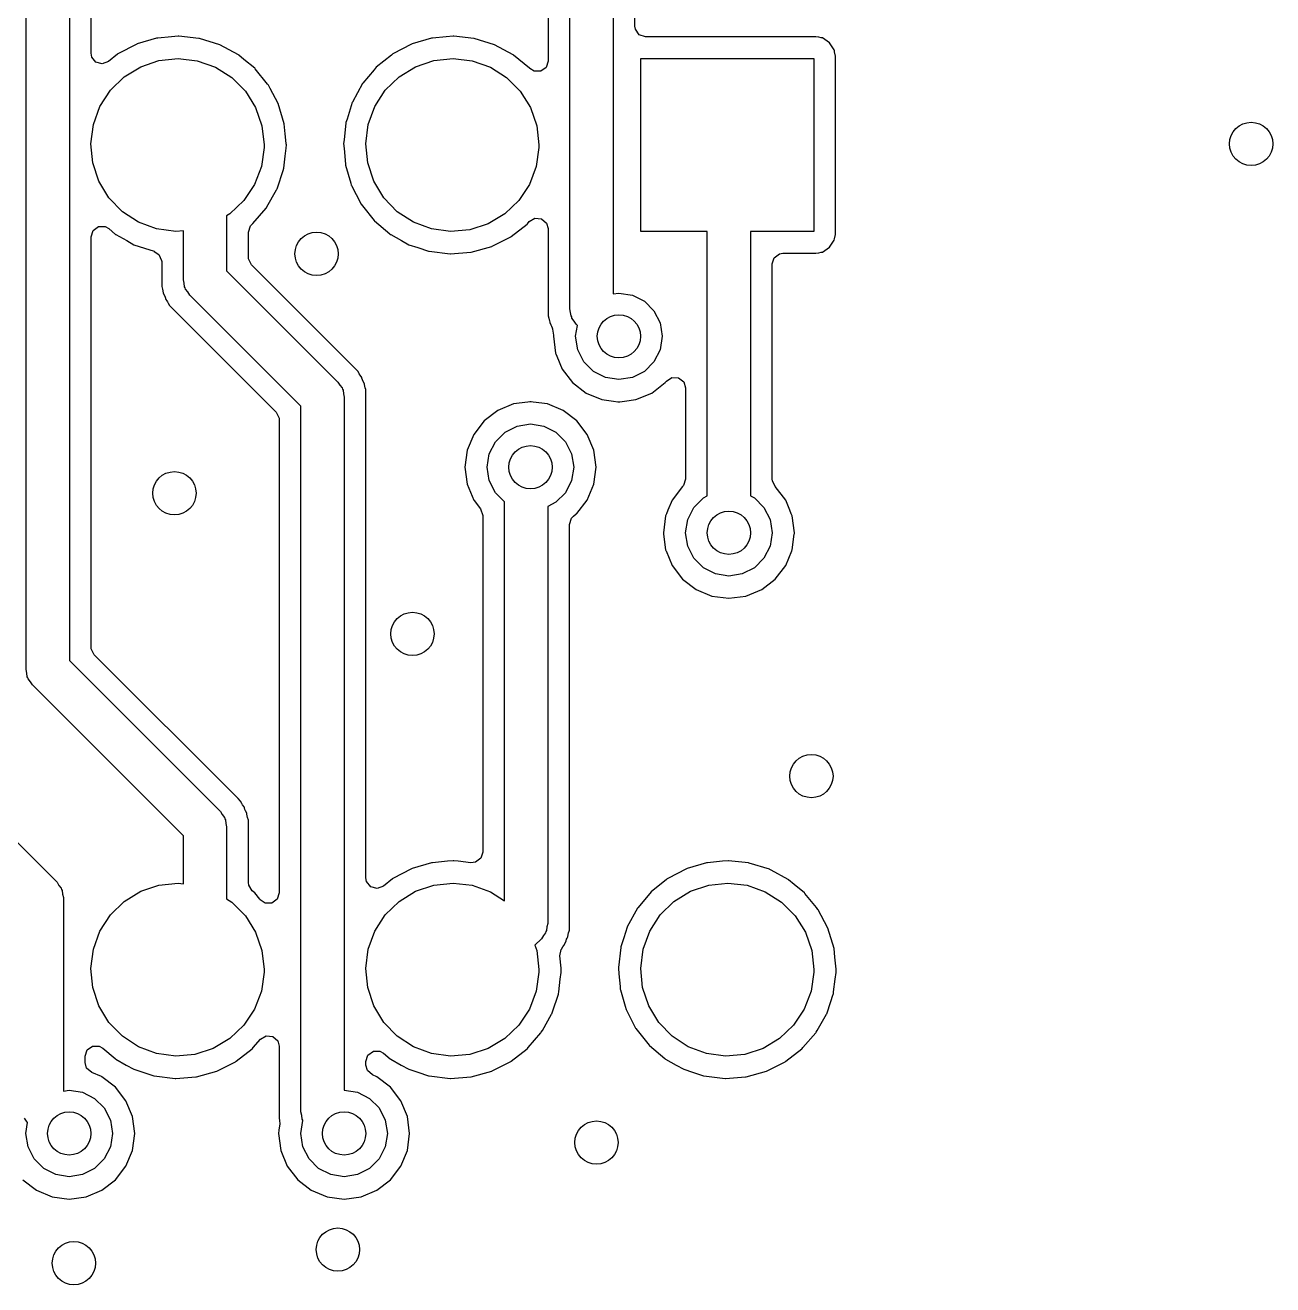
# Model space of a CAD drawing. Extents: x 0.4 to 11.3, y -7.9 to -0.4.
# Drawn here: x 5.304 to 5.7579, y -4.0951 to -3.6368 of the extents above; entities that cross this region are included whole.
import ezdxf

# ---------------------------------------------------------------- set-up
doc = ezdxf.new("R2010")
doc.units = 0
doc.header["$MEASUREMENT"] = 0
doc.layers.add('BLACK', color=7, linetype='CONTINUOUS')

msp = doc.modelspace()

# ---------------------------------------------------------------- linework, layer by layer
at = {"layer": 'BLACK', "linetype": 'CONTINUOUS'}
for p, q in [((5.30431, -3.87124), (5.30431, -3.12875)), ((5.32006, -3.13202), (5.32006, -3.86798)), ((5.32795, -3.64701), (5.32795, -3.37199)), ((5.51787, -3.38902), (5.51787, -3.73459)), ((5.52577, -3.63711), (5.52577, -3.38652)), ((5.50213, -3.74), (5.50213, -3.39228)), ((5.49423, -3.39716), (5.49423, -3.64986)), ((5.52596, -3.63831), (5.52577, -3.63711)), ((5.52737, -3.64026), (5.52596, -3.63831)), ((5.35181, -3.64157), (5.34477, -3.64364)), ((5.35199, -3.64151), (5.35181, -3.64157)), ((5.35181, -3.64157), (5.35181, -3.64157)), ((5.35218, -3.6415), (5.35199, -3.64151)), ((5.35719, -3.64104), (5.35218, -3.6415)), ((5.35218, -3.6415), (5.35218, -3.6415)), ((5.35969, -3.64081), (5.35719, -3.64104)), ((5.35988, -3.64083), (5.35969, -3.64081)), ((5.36718, -3.6416), (5.35988, -3.64083)), ((5.35988, -3.64083), (5.35988, -3.64083)), ((5.36737, -3.64162), (5.36718, -3.6416)), ((5.36718, -3.6416), (5.36718, -3.6416)), ((5.37475, -3.64391), (5.36737, -3.64162)), ((5.45181, -3.64157), (5.44477, -3.64364)), ((5.45199, -3.64151), (5.45181, -3.64157)), ((5.45181, -3.64157), (5.45181, -3.64157)), ((5.45218, -3.6415), (5.45199, -3.64151)), ((5.45719, -3.64104), (5.45218, -3.6415)), ((5.45218, -3.6415), (5.45218, -3.6415)), ((5.45969, -3.64081), (5.45719, -3.64104)), ((5.45988, -3.64083), (5.45969, -3.64081)), ((5.46718, -3.6416), (5.45988, -3.64083)), ((5.45988, -3.64083), (5.45988, -3.64083)), ((5.46737, -3.64162), (5.46718, -3.6416)), ((5.46718, -3.6416), (5.46718, -3.6416)), ((5.47475, -3.64391), (5.46737, -3.64162)), ((5.52967, -3.641), (5.52737, -3.64026)), ((5.59168, -3.641), (5.52967, -3.641)), ((5.59272, -3.64121), (5.59168, -3.641)), ((5.59361, -3.64139), (5.59272, -3.64121)), ((5.59399, -3.64146), (5.59361, -3.64139)), ((5.59361, -3.64139), (5.59361, -3.64139)), ((5.5966, -3.64321), (5.59399, -3.64146)), ((5.32821, -3.64839), (5.32795, -3.64701)), ((5.33759, -3.64739), (5.33429, -3.65004)), ((5.33774, -3.64727), (5.33759, -3.64739)), ((5.33759, -3.64739), (5.33759, -3.64739)), ((5.34458, -3.6437), (5.33774, -3.64727)), ((5.34477, -3.64364), (5.34458, -3.6437)), ((5.34477, -3.64364), (5.34477, -3.64364)), ((5.38154, -3.64758), (5.37475, -3.64391)), ((5.38169, -3.6477), (5.38154, -3.64758)), ((5.38358, -3.64927), (5.38169, -3.6477)), ((5.38169, -3.6477), (5.38169, -3.6477)), ((5.43725, -3.64766), (5.43172, -3.65211)), ((5.43759, -3.64739), (5.43725, -3.64766)), ((5.43774, -3.64727), (5.43759, -3.64739)), ((5.43759, -3.64739), (5.43759, -3.64739)), ((5.44458, -3.6437), (5.43774, -3.64727)), ((5.44477, -3.64364), (5.44458, -3.6437)), ((5.44477, -3.64364), (5.44477, -3.64364)), ((5.48154, -3.64758), (5.47475, -3.64391)), ((5.48169, -3.6477), (5.48154, -3.64758)), ((5.48358, -3.64927), (5.48169, -3.6477)), ((5.48169, -3.6477), (5.48169, -3.6477)), ((5.59834, -3.64582), (5.5966, -3.64321)), ((5.59842, -3.64619), (5.59834, -3.64582)), ((5.59847, -3.64647), (5.59842, -3.64619)), ((5.59842, -3.64619), (5.59842, -3.64619)), ((5.5988, -3.64812), (5.59847, -3.64647)), ((5.32972, -3.65027), (5.32821, -3.64839)), ((5.33204, -3.6509), (5.32972, -3.65027)), ((5.33429, -3.65004), (5.33204, -3.6509)), ((5.34002, -3.65557), (5.346, -3.6519)), ((5.346, -3.6519), (5.35265, -3.64963)), ((5.35265, -3.64963), (5.35963, -3.6489)), ((5.35963, -3.6489), (5.3666, -3.64973)), ((5.3666, -3.64973), (5.37322, -3.65209)), ((5.37322, -3.65209), (5.37915, -3.65585)), ((5.38749, -3.6525), (5.38358, -3.64927)), ((5.43172, -3.65211), (5.43095, -3.65303)), ((5.44002, -3.65557), (5.446, -3.6519)), ((5.446, -3.6519), (5.45265, -3.64963)), ((5.45265, -3.64963), (5.45963, -3.6489)), ((5.45963, -3.6489), (5.4666, -3.64973)), ((5.4666, -3.64973), (5.47322, -3.65209)), ((5.47322, -3.65209), (5.47914, -3.65585)), ((5.48749, -3.6525), (5.48358, -3.64927)), ((5.49349, -3.65215), (5.49154, -3.65357)), ((5.49423, -3.64986), (5.49349, -3.65215)), ((5.52791, -3.71189), (5.52791, -3.6489)), ((5.52791, -3.6489), (5.59091, -3.6489)), ((5.59091, -3.6489), (5.59091, -3.71189)), ((5.5988, -3.71267), (5.5988, -3.64812)), ((5.335, -3.66049), (5.34002, -3.65557)), ((5.37915, -3.65585), (5.38409, -3.66083)), ((5.38762, -3.65265), (5.38749, -3.6525)), ((5.39215, -3.65821), (5.38762, -3.65265)), ((5.38762, -3.65265), (5.38762, -3.65265)), ((5.43095, -3.65303), (5.42687, -3.65789)), ((5.435, -3.66049), (5.44002, -3.65557)), ((5.47914, -3.65585), (5.48409, -3.66083)), ((5.48759, -3.65262), (5.48749, -3.6525)), ((5.48913, -3.65357), (5.48759, -3.65262)), ((5.49154, -3.65357), (5.48913, -3.65357)), ((5.3312, -3.66639), (5.335, -3.66049)), ((5.38409, -3.66083), (5.38781, -3.66678)), ((5.39238, -3.65849), (5.39215, -3.65821)), ((5.39247, -3.65866), (5.39238, -3.65849)), ((5.39312, -3.65989), (5.39247, -3.65866)), ((5.39247, -3.65866), (5.39247, -3.65866)), ((5.396, -3.66531), (5.39312, -3.65989)), ((5.42675, -3.65803), (5.42303, -3.6648)), ((5.42687, -3.65789), (5.42675, -3.65803)), ((5.42687, -3.65789), (5.42687, -3.65789)), ((5.4312, -3.66639), (5.435, -3.66049)), ((5.48409, -3.66083), (5.48781, -3.66678)), ((5.39824, -3.67271), (5.396, -3.66531)), ((5.42297, -3.66498), (5.42108, -3.67095)), ((5.42303, -3.6648), (5.42297, -3.66498)), ((5.42297, -3.66498), (5.42297, -3.66498)), ((5.3288, -3.67299), (5.3312, -3.66639)), ((5.38781, -3.66678), (5.39012, -3.67342)), ((5.4288, -3.67299), (5.4312, -3.66639)), ((5.48781, -3.66678), (5.49012, -3.67342)), ((5.32792, -3.67995), (5.3288, -3.67299)), ((5.39012, -3.67342), (5.39091, -3.68039)), ((5.39859, -3.67633), (5.39824, -3.67271)), ((5.42067, -3.67235), (5.41998, -3.67856)), ((5.42069, -3.67216), (5.42067, -3.67235)), ((5.42067, -3.67235), (5.42067, -3.67235)), ((5.42108, -3.67095), (5.42069, -3.67216)), ((5.42792, -3.67995), (5.4288, -3.67299)), ((5.49012, -3.67342), (5.49091, -3.68039)), ((5.39894, -3.67984), (5.39859, -3.67633)), ((5.41998, -3.67856), (5.41983, -3.67984)), ((5.3286, -3.68694), (5.32792, -3.67995)), ((5.39089, -3.68127), (5.38992, -3.68823)), ((5.39091, -3.68039), (5.39089, -3.68127)), ((5.3986, -3.68442), (5.39897, -3.6815)), ((5.39895, -3.68003), (5.39894, -3.67984)), ((5.39899, -3.68039), (5.39895, -3.68003)), ((5.39897, -3.6815), (5.39899, -3.68039)), ((5.41983, -3.67984), (5.41999, -3.6817)), ((5.41999, -3.6817), (5.42046, -3.68735)), ((5.4286, -3.68694), (5.42792, -3.67995)), ((5.49089, -3.68127), (5.48992, -3.68823)), ((5.49091, -3.68039), (5.49089, -3.68127)), ((5.33082, -3.6936), (5.3286, -3.68694)), ((5.38992, -3.68823), (5.38742, -3.69479)), ((5.39801, -3.68916), (5.39804, -3.68888)), ((5.39804, -3.68888), (5.3986, -3.68442)), ((5.42046, -3.68735), (5.42048, -3.68754)), ((5.42048, -3.68754), (5.42053, -3.68772)), ((5.42053, -3.68772), (5.42053, -3.68772)), ((5.42053, -3.68772), (5.42243, -3.69433)), ((5.43082, -3.6936), (5.4286, -3.68694)), ((5.48992, -3.68823), (5.48742, -3.69479)), ((5.39563, -3.6963), (5.39795, -3.68934)), ((5.39795, -3.68934), (5.39801, -3.68916)), ((5.39795, -3.68934), (5.39795, -3.68934)), ((5.33446, -3.69961), (5.33082, -3.6936)), ((5.38742, -3.69479), (5.38354, -3.70064)), ((5.39195, -3.70286), (5.39547, -3.69666)), ((5.39547, -3.69666), (5.39557, -3.69649)), ((5.39547, -3.69666), (5.39547, -3.69666)), ((5.39557, -3.69649), (5.39563, -3.6963)), ((5.42243, -3.69433), (5.42261, -3.69496)), ((5.42261, -3.69496), (5.4227, -3.69513)), ((5.4227, -3.69513), (5.42605, -3.70167)), ((5.43446, -3.69961), (5.43082, -3.6936)), ((5.48742, -3.69479), (5.48354, -3.70064)), ((5.33933, -3.70466), (5.33446, -3.69961)), ((5.38354, -3.70064), (5.37845, -3.70548)), ((5.42605, -3.70167), (5.42605, -3.70167)), ((5.42605, -3.70167), (5.42614, -3.70183)), ((5.42614, -3.70183), (5.42626, -3.70198)), ((5.42626, -3.70198), (5.42669, -3.70253)), ((5.42669, -3.70253), (5.43094, -3.70789)), ((5.43933, -3.70466), (5.43446, -3.69961)), ((5.48354, -3.70064), (5.47845, -3.70548)), ((5.34521, -3.70851), (5.33933, -3.70466)), ((5.37845, -3.70548), (5.37728, -3.70618)), ((5.37728, -3.70618), (5.37728, -3.72615)), ((5.38684, -3.7089), (5.39163, -3.70335)), ((5.39163, -3.70335), (5.39175, -3.70321)), ((5.39163, -3.70335), (5.39163, -3.70335)), ((5.39175, -3.70321), (5.39195, -3.70286)), ((5.44521, -3.70851), (5.43933, -3.70466)), ((5.47845, -3.70548), (5.47242, -3.70908)), ((5.48738, -3.70827), (5.48944, -3.70702)), ((5.48944, -3.70702), (5.49185, -3.70722)), ((5.49185, -3.70722), (5.49367, -3.7088)), ((5.32795, -3.71378), (5.3287, -3.71149)), ((5.3287, -3.71149), (5.33065, -3.71008)), ((5.33065, -3.71008), (5.33305, -3.71008)), ((5.33305, -3.71008), (5.33438, -3.71081)), ((5.33438, -3.71081), (5.33682, -3.7129)), ((5.35179, -3.71095), (5.34521, -3.70851)), ((5.35875, -3.71188), (5.35179, -3.71095)), ((5.36154, -3.71163), (5.35875, -3.71188)), ((5.36154, -3.72941), (5.36154, -3.71163)), ((5.38518, -3.71215), (5.38592, -3.70986)), ((5.38592, -3.70986), (5.38644, -3.70933)), ((5.38642, -3.70931), (5.38655, -3.70917)), ((5.38644, -3.70933), (5.38642, -3.70931)), ((5.38655, -3.70917), (5.3867, -3.70906)), ((5.3867, -3.70906), (5.38684, -3.7089)), ((5.43094, -3.70789), (5.43108, -3.70801)), ((5.43108, -3.70801), (5.43108, -3.70801)), ((5.43108, -3.70801), (5.43668, -3.71277)), ((5.45179, -3.71095), (5.44521, -3.70851)), ((5.45875, -3.71188), (5.45179, -3.71095)), ((5.46574, -3.71125), (5.45875, -3.71188)), ((5.47242, -3.70908), (5.46574, -3.71125)), ((5.48077, -3.7137), (5.48655, -3.70917)), ((5.48655, -3.70917), (5.4867, -3.70906)), ((5.48655, -3.70917), (5.48655, -3.70917)), ((5.4867, -3.70906), (5.48738, -3.70827)), ((5.49367, -3.7088), (5.49423, -3.71082)), ((5.49423, -3.71082), (5.49423, -3.7425)), ((5.32795, -3.86309), (5.32795, -3.71378)), ((5.33682, -3.7129), (5.33699, -3.71299)), ((5.33699, -3.71299), (5.33699, -3.71299)), ((5.33699, -3.71299), (5.34094, -3.7152)), ((5.34094, -3.7152), (5.34356, -3.71666)), ((5.38518, -3.72126), (5.38518, -3.71215)), ((5.43668, -3.71277), (5.43668, -3.71277)), ((5.43668, -3.71277), (5.43682, -3.7129)), ((5.43682, -3.7129), (5.43699, -3.71299)), ((5.43699, -3.71299), (5.43699, -3.71299)), ((5.43699, -3.71299), (5.44094, -3.7152)), ((5.44094, -3.7152), (5.44356, -3.71666)), ((5.47389, -3.71721), (5.48045, -3.7139)), ((5.48045, -3.7139), (5.48062, -3.71381)), ((5.48045, -3.7139), (5.48045, -3.7139)), ((5.48062, -3.71381), (5.48077, -3.7137)), ((5.55213, -3.71189), (5.52791, -3.71189)), ((5.55213, -3.80803), (5.55213, -3.71189)), ((5.59091, -3.71189), (5.56787, -3.71189)), ((5.56787, -3.71189), (5.56787, -3.80803)), ((5.5966, -3.71758), (5.59834, -3.71497)), ((5.59834, -3.71497), (5.59843, -3.71451)), ((5.59843, -3.71451), (5.59874, -3.71299)), ((5.59874, -3.71299), (5.5988, -3.71267)), ((5.34356, -3.71666), (5.34741, -3.71791)), ((5.34741, -3.71791), (5.35091, -3.71905)), ((5.35091, -3.71905), (5.35088, -3.71914)), ((5.35088, -3.71914), (5.35266, -3.72018)), ((5.35266, -3.72018), (5.35362, -3.72238)), ((5.44356, -3.71666), (5.44683, -3.71773)), ((5.44683, -3.71773), (5.45073, -3.71899)), ((5.45073, -3.71899), (5.45073, -3.71899)), ((5.45073, -3.71899), (5.45091, -3.71905)), ((5.45091, -3.71905), (5.45858, -3.71997)), ((5.45858, -3.71997), (5.45877, -3.71995)), ((5.45877, -3.71995), (5.46609, -3.71939)), ((5.45877, -3.71995), (5.45877, -3.71995)), ((5.46609, -3.71939), (5.46628, -3.71937)), ((5.46609, -3.71939), (5.46609, -3.71939)), ((5.46628, -3.71937), (5.47372, -3.7173)), ((5.47372, -3.7173), (5.47389, -3.71721)), ((5.47389, -3.71721), (5.47389, -3.71721)), ((5.57651, -3.72139), (5.57846, -3.71997)), ((5.57846, -3.71997), (5.57967, -3.71978)), ((5.57967, -3.71978), (5.59168, -3.71978)), ((5.59168, -3.71978), (5.59272, -3.71958)), ((5.59272, -3.71958), (5.59361, -3.7194)), ((5.59361, -3.7194), (5.59399, -3.71933)), ((5.59361, -3.7194), (5.59361, -3.7194)), ((5.59399, -3.71933), (5.5966, -3.71758)), ((5.35362, -3.72238), (5.35364, -3.72277)), ((5.35364, -3.72277), (5.35364, -3.73191)), ((5.38523, -3.72187), (5.38518, -3.72126)), ((5.38632, -3.72402), (5.38523, -3.72187)), ((5.40427, -3.74197), (5.38632, -3.72402)), ((5.57577, -3.72368), (5.57651, -3.72139)), ((5.57577, -3.80195), (5.57577, -3.72368)), ((5.36183, -3.73069), (5.36154, -3.72941)), ((5.37728, -3.72615), (5.41776, -3.76663)), ((5.35364, -3.73191), (5.35394, -3.73281)), ((5.35394, -3.73281), (5.35408, -3.7334)), ((5.35408, -3.7334), (5.35423, -3.73434)), ((5.35423, -3.73434), (5.35466, -3.73519)), ((5.36197, -3.732), (5.36183, -3.73069)), ((5.36221, -3.73238), (5.36197, -3.732)), ((5.36231, -3.73282), (5.36221, -3.73238)), ((5.36313, -3.73385), (5.36231, -3.73282)), ((5.36383, -3.73497), (5.36313, -3.73385)), ((5.51787, -3.73459), (5.52, -3.73425)), ((5.52, -3.73425), (5.52487, -3.73502)), ((5.35466, -3.73519), (5.35489, -3.73575)), ((5.35489, -3.73575), (5.35519, -3.73666)), ((5.35519, -3.73666), (5.35552, -3.73712)), ((5.35552, -3.73712), (5.35574, -3.73743)), ((5.35574, -3.73743), (5.35606, -3.73795)), ((5.35606, -3.73795), (5.35649, -3.73879)), ((5.35649, -3.73879), (5.35738, -3.73968)), ((5.40431, -3.77545), (5.36383, -3.73497)), ((5.52487, -3.73502), (5.52926, -3.73726)), ((5.52926, -3.73726), (5.53274, -3.74074)), ((5.35738, -3.73968), (5.35738, -3.73968)), ((5.35738, -3.73968), (5.37676, -3.75906)), ((5.4251, -3.7628), (5.40427, -3.74197)), ((5.49423, -3.7425), (5.49453, -3.7434)), ((5.49453, -3.7434), (5.49467, -3.744)), ((5.50242, -3.74128), (5.50213, -3.74)), ((5.50256, -3.74259), (5.50242, -3.74128)), ((5.5028, -3.74297), (5.50256, -3.74259)), ((5.5029, -3.74341), (5.5028, -3.74297)), ((5.50372, -3.74444), (5.5029, -3.74341)), ((5.53274, -3.74074), (5.53498, -3.74513)), ((5.49467, -3.744), (5.49471, -3.74428)), ((5.49471, -3.74428), (5.49482, -3.74493)), ((5.49482, -3.74493), (5.49525, -3.74578)), ((5.49525, -3.74578), (5.49548, -3.74634)), ((5.49548, -3.74634), (5.49565, -3.74687)), ((5.49565, -3.74687), (5.49578, -3.74725)), ((5.49578, -3.74725), (5.49584, -3.74734)), ((5.49584, -3.74734), (5.49622, -3.74952)), ((5.50442, -3.74556), (5.50372, -3.74444)), ((5.50425, -3.75), (5.50488, -3.74602)), ((5.50488, -3.74602), (5.50442, -3.74556)), ((5.53498, -3.74513), (5.53575, -3.75)), ((5.49619, -3.74975), (5.49615, -3.75)), ((5.49615, -3.75), (5.49697, -3.75617)), ((5.49622, -3.74952), (5.49619, -3.74975)), ((5.49619, -3.74975), (5.49619, -3.74975)), ((5.50502, -3.75487), (5.50425, -3.75)), ((5.53575, -3.75), (5.53498, -3.75487)), ((5.49697, -3.75617), (5.49706, -3.75641)), ((5.49706, -3.75641), (5.49741, -3.75724)), ((5.49741, -3.75724), (5.49935, -3.76192)), ((5.50726, -3.75926), (5.50502, -3.75487)), ((5.53498, -3.75487), (5.53274, -3.75926)), ((5.37676, -3.75906), (5.39528, -3.77757)), ((5.49935, -3.76192), (5.50314, -3.76686)), ((5.51074, -3.76274), (5.50726, -3.75926)), ((5.53274, -3.75926), (5.52926, -3.76274)), ((5.41776, -3.76663), (5.41846, -3.76774)), ((5.42553, -3.76365), (5.4251, -3.7628)), ((5.42585, -3.76417), (5.42553, -3.76365)), ((5.42641, -3.76494), (5.42585, -3.76417)), ((5.4265, -3.76523), (5.42641, -3.76494)), ((5.4267, -3.76584), (5.4265, -3.76523)), ((5.4265, -3.76523), (5.4265, -3.76523)), ((5.42694, -3.76641), (5.4267, -3.76584)), ((5.42737, -3.76725), (5.42694, -3.76641)), ((5.51513, -3.76498), (5.51074, -3.76274)), ((5.52, -3.76575), (5.51513, -3.76498)), ((5.52487, -3.76498), (5.52, -3.76575)), ((5.52926, -3.76274), (5.52487, -3.76498)), ((5.53686, -3.76686), (5.53724, -3.76637)), ((5.53724, -3.76637), (5.53923, -3.765)), ((5.53923, -3.765), (5.54164, -3.76506)), ((5.54164, -3.76506), (5.54355, -3.76653)), ((5.54355, -3.76653), (5.54423, -3.76874)), ((5.41846, -3.76774), (5.41928, -3.76877)), ((5.41928, -3.76877), (5.41938, -3.76921)), ((5.41938, -3.76921), (5.41962, -3.7696)), ((5.41962, -3.7696), (5.41977, -3.7709)), ((5.41977, -3.7709), (5.42006, -3.77218)), ((5.42742, -3.76755), (5.42737, -3.76725)), ((5.42752, -3.76819), (5.42742, -3.76755)), ((5.42766, -3.76878), (5.42752, -3.76819)), ((5.42786, -3.7694), (5.42766, -3.76878)), ((5.42795, -3.76969), (5.42786, -3.7694)), ((5.42786, -3.7694), (5.42786, -3.7694)), ((5.42795, -3.77094), (5.42795, -3.76969)), ((5.42795, -3.94701), (5.42795, -3.77094)), ((5.42795, -3.77094), (5.42795, -3.77094)), ((5.50314, -3.76686), (5.50808, -3.77065)), ((5.50808, -3.77065), (5.51383, -3.77303)), ((5.52617, -3.77303), (5.53192, -3.77065)), ((5.53192, -3.77065), (5.53686, -3.76686)), ((5.54423, -3.76874), (5.54423, -3.80195)), ((5.40431, -4.03218), (5.40431, -3.77545)), ((5.42006, -3.77218), (5.42006, -4.02426)), ((5.48164, -3.77459), (5.47589, -3.77697)), ((5.4868, -3.77391), (5.48164, -3.77459)), ((5.48756, -3.77381), (5.4868, -3.77391)), ((5.48781, -3.77378), (5.48756, -3.77381)), ((5.48806, -3.77381), (5.48781, -3.77378)), ((5.48881, -3.77391), (5.48806, -3.77381)), ((5.49398, -3.77459), (5.48881, -3.77391)), ((5.49973, -3.77697), (5.49398, -3.77459)), ((5.51383, -3.77303), (5.51799, -3.77358)), ((5.51799, -3.77358), (5.51965, -3.7738)), ((5.51965, -3.7738), (5.52, -3.77385)), ((5.52, -3.77385), (5.52035, -3.7738)), ((5.52035, -3.7738), (5.52201, -3.77358)), ((5.52201, -3.77358), (5.52617, -3.77303)), ((5.39528, -3.77757), (5.39637, -3.77972)), ((5.39637, -3.77972), (5.39642, -3.78033)), ((5.39642, -3.78033), (5.39642, -3.9525)), ((5.47589, -3.77697), (5.47095, -3.78076)), ((5.50467, -3.78076), (5.49973, -3.77697)), ((5.47095, -3.78076), (5.46716, -3.7857)), ((5.47507, -3.78837), (5.47855, -3.78488)), ((5.47855, -3.78488), (5.48294, -3.78265)), ((5.48294, -3.78265), (5.48781, -3.78188)), ((5.48781, -3.78188), (5.49267, -3.78265)), ((5.49267, -3.78265), (5.49706, -3.78488)), ((5.49706, -3.78488), (5.50055, -3.78837)), ((5.50846, -3.7857), (5.50467, -3.78076)), ((5.46716, -3.7857), (5.46478, -3.79145)), ((5.47283, -3.79276), (5.47507, -3.78837)), ((5.50055, -3.78837), (5.50279, -3.79276)), ((5.51084, -3.79145), (5.50846, -3.7857)), ((5.46478, -3.79145), (5.46396, -3.79762)), ((5.47206, -3.79762), (5.47283, -3.79276)), ((5.50279, -3.79276), (5.50356, -3.79762)), ((5.51165, -3.79762), (5.51084, -3.79145)), ((5.46396, -3.79762), (5.46478, -3.8038)), ((5.47283, -3.80249), (5.47206, -3.79762)), ((5.50356, -3.79762), (5.50279, -3.80249)), ((5.51084, -3.8038), (5.51165, -3.79762)), ((5.47507, -3.80688), (5.47283, -3.80249)), ((5.50279, -3.80249), (5.50055, -3.80688)), ((5.54423, -3.80195), (5.54349, -3.80424)), ((5.57582, -3.80256), (5.57577, -3.80195)), ((5.57686, -3.80461), (5.57582, -3.80256)), ((5.46478, -3.8038), (5.46716, -3.80955)), ((5.47835, -3.81016), (5.47507, -3.80688)), ((5.50055, -3.80688), (5.49706, -3.81037)), ((5.50846, -3.80955), (5.51084, -3.8038)), ((5.54314, -3.80461), (5.53935, -3.80955)), ((5.54324, -3.80454), (5.54314, -3.80461)), ((5.54349, -3.80424), (5.54324, -3.80454)), ((5.55074, -3.80874), (5.55213, -3.80803)), ((5.56787, -3.80803), (5.56926, -3.80874)), ((5.58065, -3.80955), (5.57686, -3.80461)), ((5.57686, -3.80461), (5.57686, -3.80461)), ((5.46716, -3.80955), (5.46731, -3.80975)), ((5.46731, -3.80975), (5.46965, -3.81279)), ((5.47835, -3.95534), (5.47835, -3.81016)), ((5.49706, -3.81037), (5.49409, -3.81188)), ((5.49409, -3.81188), (5.49409, -3.9636)), ((5.50467, -3.81449), (5.50846, -3.80955)), ((5.53935, -3.80955), (5.53782, -3.81325)), ((5.54502, -3.81661), (5.54726, -3.81222)), ((5.54726, -3.81222), (5.55074, -3.80874)), ((5.56926, -3.80874), (5.57274, -3.81222)), ((5.57274, -3.81222), (5.57498, -3.81661)), ((5.58218, -3.81325), (5.58065, -3.80955)), ((5.46965, -3.81279), (5.47045, -3.81517)), ((5.47045, -3.81517), (5.47045, -3.93762)), ((5.50199, -3.81847), (5.50273, -3.81618)), ((5.50273, -3.81618), (5.50351, -3.81537)), ((5.50351, -3.81537), (5.50447, -3.81464)), ((5.50447, -3.81464), (5.50467, -3.81449)), ((5.50447, -3.81464), (5.50447, -3.81464)), ((5.53697, -3.8153), (5.53615, -3.82148)), ((5.53729, -3.81452), (5.53697, -3.8153)), ((5.53782, -3.81325), (5.53729, -3.81452)), ((5.54425, -3.82148), (5.54502, -3.81661)), ((5.57498, -3.81661), (5.57575, -3.82148)), ((5.58271, -3.81452), (5.58218, -3.81325)), ((5.58303, -3.8153), (5.58271, -3.81452)), ((5.58385, -3.82148), (5.58303, -3.8153)), ((5.50199, -3.96482), (5.50199, -3.81847)), ((5.53615, -3.82148), (5.53619, -3.82173)), ((5.53619, -3.82173), (5.53622, -3.82195)), ((5.54502, -3.82634), (5.54425, -3.82148)), ((5.57575, -3.82148), (5.57498, -3.82634)), ((5.58378, -3.82195), (5.58381, -3.82173)), ((5.58381, -3.82173), (5.58385, -3.82148)), ((5.53622, -3.82195), (5.53697, -3.82765)), ((5.54726, -3.83073), (5.54502, -3.82634)), ((5.57498, -3.82634), (5.57274, -3.83073)), ((5.58303, -3.82765), (5.58378, -3.82195)), ((5.53697, -3.82765), (5.53706, -3.82788)), ((5.53706, -3.82788), (5.53712, -3.82801)), ((5.53712, -3.82801), (5.53935, -3.8334)), ((5.55074, -3.83422), (5.54726, -3.83073)), ((5.57274, -3.83073), (5.56926, -3.83422)), ((5.58065, -3.8334), (5.58288, -3.82801)), ((5.58288, -3.82801), (5.58294, -3.82788)), ((5.58294, -3.82788), (5.58303, -3.82765)), ((5.53935, -3.8334), (5.54314, -3.83834)), ((5.55513, -3.83645), (5.55074, -3.83422)), ((5.56926, -3.83422), (5.56487, -3.83645)), ((5.57686, -3.83834), (5.58065, -3.8334)), ((5.54314, -3.83834), (5.54808, -3.84213)), ((5.56, -3.83722), (5.55513, -3.83645)), ((5.56487, -3.83645), (5.56, -3.83722)), ((5.57192, -3.84213), (5.57686, -3.83834)), ((5.54808, -3.84213), (5.55383, -3.84451)), ((5.55383, -3.84451), (5.56, -3.84532)), ((5.56, -3.84532), (5.56617, -3.84451)), ((5.56617, -3.84451), (5.57192, -3.84213)), ((5.328, -3.8637), (5.32795, -3.86309)), ((5.32909, -3.86585), (5.328, -3.8637)), ((5.38144, -3.91819), (5.32909, -3.86585)), ((5.3046, -3.87252), (5.30431, -3.87124)), ((5.32006, -3.86798), (5.37499, -3.92291)), ((5.30475, -3.87383), (5.3046, -3.87252)), ((5.30499, -3.87421), (5.30475, -3.87383)), ((5.30509, -3.87465), (5.30499, -3.87421)), ((5.30591, -3.87568), (5.30509, -3.87465)), ((5.30661, -3.8768), (5.30591, -3.87568)), ((5.36154, -3.93173), (5.30661, -3.8768)), ((5.27746, -3.91052), (5.31558, -3.94864)), ((5.38232, -3.91908), (5.38144, -3.91819)), ((5.38144, -3.91819), (5.38144, -3.91819)), ((5.38276, -3.91993), (5.38232, -3.91908)), ((5.38308, -3.92045), (5.38276, -3.91993)), ((5.38363, -3.92122), (5.38308, -3.92045)), ((5.38373, -3.92151), (5.38363, -3.92122)), ((5.38393, -3.92212), (5.38373, -3.92151)), ((5.38416, -3.92269), (5.38393, -3.92212)), ((5.37499, -3.92291), (5.37568, -3.92402)), ((5.37568, -3.92402), (5.3765, -3.92505)), ((5.3765, -3.92505), (5.37661, -3.92549)), ((5.37661, -3.92549), (5.37685, -3.92588)), ((5.37685, -3.92588), (5.37699, -3.92718)), ((5.37699, -3.92718), (5.37728, -3.92846)), ((5.38459, -3.92353), (5.38416, -3.92269)), ((5.38464, -3.92383), (5.38459, -3.92353)), ((5.38474, -3.92447), (5.38464, -3.92383)), ((5.38464, -3.92383), (5.38464, -3.92383)), ((5.38488, -3.92506), (5.38474, -3.92447)), ((5.38518, -3.92597), (5.38488, -3.92506)), ((5.38518, -3.94875), (5.38518, -3.92597)), ((5.36154, -3.94913), (5.36154, -3.93173)), ((5.37728, -3.92846), (5.37728, -3.95467)), ((5.45969, -3.94081), (5.45764, -3.941)), ((5.45988, -3.94083), (5.45969, -3.94081)), ((5.46146, -3.941), (5.45988, -3.94083)), ((5.45988, -3.94083), (5.45988, -3.94083)), ((5.46971, -3.93991), (5.46776, -3.94132)), ((5.47045, -3.93762), (5.46971, -3.93991)), ((5.55969, -3.94081), (5.55764, -3.941)), ((5.55988, -3.94083), (5.55969, -3.94081)), ((5.56718, -3.9416), (5.55988, -3.94083)), ((5.55988, -3.94083), (5.55988, -3.94083)), ((5.44458, -3.9437), (5.43774, -3.94727)), ((5.44477, -3.94364), (5.44458, -3.9437)), ((5.45181, -3.94157), (5.44477, -3.94364)), ((5.44477, -3.94364), (5.44477, -3.94364)), ((5.45199, -3.94151), (5.45181, -3.94157)), ((5.45181, -3.94157), (5.45181, -3.94157)), ((5.45218, -3.9415), (5.45199, -3.94151)), ((5.45764, -3.941), (5.45218, -3.9415)), ((5.45218, -3.9415), (5.45218, -3.9415)), ((5.46615, -3.94149), (5.46146, -3.941)), ((5.46776, -3.94132), (5.46615, -3.94149)), ((5.54458, -3.9437), (5.53774, -3.94727)), ((5.54477, -3.94364), (5.54458, -3.9437)), ((5.55181, -3.94157), (5.54477, -3.94364)), ((5.54477, -3.94364), (5.54477, -3.94364)), ((5.55199, -3.94151), (5.55181, -3.94157)), ((5.55181, -3.94157), (5.55181, -3.94157)), ((5.55218, -3.9415), (5.55199, -3.94151)), ((5.55764, -3.941), (5.55218, -3.9415)), ((5.55218, -3.9415), (5.55218, -3.9415)), ((5.56737, -3.94162), (5.56718, -3.9416)), ((5.56718, -3.9416), (5.56718, -3.9416)), ((5.57475, -3.94391), (5.56737, -3.94162)), ((5.57491, -3.944), (5.57475, -3.94391)), ((5.57535, -3.94423), (5.57491, -3.944)), ((5.57491, -3.944), (5.57491, -3.944)), ((5.58154, -3.94758), (5.57535, -3.94423)), ((5.31558, -3.94864), (5.31628, -3.94976)), ((5.31628, -3.94976), (5.3171, -3.95078)), ((5.346, -3.9519), (5.35265, -3.94963)), ((5.35265, -3.94963), (5.35963, -3.9489)), ((5.35963, -3.9489), (5.36154, -3.94913)), ((5.3853, -3.94972), (5.38518, -3.94875)), ((5.38659, -3.95176), (5.3853, -3.94972)), ((5.42821, -3.94839), (5.42795, -3.94701)), ((5.42972, -3.95027), (5.42821, -3.94839)), ((5.43429, -3.95004), (5.43204, -3.9509)), ((5.43759, -3.94739), (5.43429, -3.95004)), ((5.43774, -3.94727), (5.43759, -3.94739)), ((5.43759, -3.94739), (5.43759, -3.94739)), ((5.446, -3.9519), (5.45265, -3.94963)), ((5.45265, -3.94963), (5.45963, -3.9489)), ((5.45963, -3.9489), (5.4666, -3.94973)), ((5.4666, -3.94973), (5.47322, -3.95209)), ((5.53735, -3.94758), (5.53172, -3.95211)), ((5.53759, -3.94739), (5.53735, -3.94758)), ((5.53774, -3.94727), (5.53759, -3.94739)), ((5.53759, -3.94739), (5.53759, -3.94739)), ((5.546, -3.9519), (5.55265, -3.94963)), ((5.55265, -3.94963), (5.55963, -3.9489)), ((5.55963, -3.9489), (5.5666, -3.94973)), ((5.5666, -3.94973), (5.57322, -3.95209)), ((5.58169, -3.9477), (5.58154, -3.94758)), ((5.58377, -3.94942), (5.58169, -3.9477)), ((5.58169, -3.9477), (5.58169, -3.9477)), ((5.58749, -3.9525), (5.58377, -3.94942)), ((5.3171, -3.95078), (5.3172, -3.95122)), ((5.3172, -3.95122), (5.31744, -3.95161)), ((5.31744, -3.95161), (5.31758, -3.95292)), ((5.31758, -3.95292), (5.31787, -3.9542)), ((5.31787, -3.9542), (5.31787, -4.02459)), ((5.34002, -3.95557), (5.346, -3.9519)), ((5.37728, -3.95467), (5.37915, -3.95585)), ((5.38749, -3.9525), (5.38659, -3.95176)), ((5.38931, -3.95473), (5.38749, -3.9525)), ((5.3895, -3.95496), (5.38931, -3.95473)), ((5.39642, -3.9525), (5.39567, -3.95479)), ((5.43204, -3.9509), (5.42972, -3.95027)), ((5.44002, -3.95557), (5.446, -3.9519)), ((5.47322, -3.95209), (5.47835, -3.95534)), ((5.53126, -3.95266), (5.52687, -3.95789)), ((5.53172, -3.95211), (5.53126, -3.95266)), ((5.54002, -3.95557), (5.546, -3.9519)), ((5.57322, -3.95209), (5.57914, -3.95585)), ((5.58761, -3.95265), (5.58749, -3.9525)), ((5.58762, -3.95265), (5.58761, -3.95265)), ((5.59181, -3.95779), (5.58762, -3.95265)), ((5.335, -3.96049), (5.34002, -3.95557)), ((5.37915, -3.95585), (5.38409, -3.96083)), ((5.39131, -3.9562), (5.3895, -3.95496)), ((5.39372, -3.9562), (5.39131, -3.9562)), ((5.39567, -3.95479), (5.39372, -3.9562)), ((5.435, -3.96049), (5.44002, -3.95557)), ((5.52675, -3.95803), (5.52303, -3.9648)), ((5.52687, -3.95789), (5.52675, -3.95803)), ((5.52687, -3.95789), (5.52687, -3.95789)), ((5.535, -3.96049), (5.54002, -3.95557)), ((5.57914, -3.95585), (5.58409, -3.96083)), ((5.59238, -3.95849), (5.59181, -3.95779)), ((5.59247, -3.95866), (5.59238, -3.95849)), ((5.59357, -3.96073), (5.59247, -3.95866)), ((5.59247, -3.95866), (5.59247, -3.95866)), ((5.3312, -3.96639), (5.335, -3.96049)), ((5.38409, -3.96083), (5.38781, -3.96678)), ((5.4312, -3.96639), (5.435, -3.96049)), ((5.49409, -3.9636), (5.4938, -3.96488)), ((5.5312, -3.96639), (5.535, -3.96049)), ((5.58409, -3.96083), (5.58781, -3.96678)), ((5.596, -3.96531), (5.59357, -3.96073)), ((5.3288, -3.97299), (5.3312, -3.96639)), ((5.38781, -3.96678), (5.39012, -3.97342)), ((5.4288, -3.97299), (5.4312, -3.96639)), ((5.49249, -3.96804), (5.49179, -3.96915)), ((5.49331, -3.96701), (5.49249, -3.96804)), ((5.49341, -3.96657), (5.49331, -3.96701)), ((5.49365, -3.96619), (5.49341, -3.96657)), ((5.4938, -3.96488), (5.49365, -3.96619)), ((5.5014, -3.96852), (5.50155, -3.96758)), ((5.50155, -3.96758), (5.50169, -3.96698)), ((5.50169, -3.96698), (5.50189, -3.96637)), ((5.50189, -3.96637), (5.50199, -3.96608)), ((5.50189, -3.96637), (5.50189, -3.96637)), ((5.50199, -3.96608), (5.50199, -3.96482)), ((5.50199, -3.96482), (5.50199, -3.96482)), ((5.52297, -3.96498), (5.52176, -3.96879)), ((5.52303, -3.9648), (5.52297, -3.96498)), ((5.52297, -3.96498), (5.52297, -3.96498)), ((5.5288, -3.97299), (5.5312, -3.96639)), ((5.58781, -3.96678), (5.59012, -3.97342)), ((5.59824, -3.97271), (5.596, -3.96531)), ((5.32792, -3.97995), (5.3288, -3.97299)), ((5.42792, -3.97995), (5.4288, -3.97299)), ((5.49179, -3.96915), (5.48945, -3.97149)), ((5.48945, -3.97149), (5.49012, -3.97342)), ((5.49902, -3.97308), (5.49914, -3.97297)), ((5.49914, -3.97297), (5.49957, -3.97212)), ((5.49957, -3.97212), (5.49989, -3.9716)), ((5.49989, -3.9716), (5.50044, -3.97083)), ((5.50044, -3.97083), (5.50074, -3.96993)), ((5.50074, -3.96993), (5.50097, -3.96936)), ((5.50097, -3.96936), (5.50117, -3.96898)), ((5.50117, -3.96898), (5.5014, -3.96852)), ((5.52067, -3.97235), (5.51986, -3.97958)), ((5.52069, -3.97216), (5.52067, -3.97235)), ((5.52067, -3.97235), (5.52067, -3.97235)), ((5.52176, -3.96879), (5.52069, -3.97216)), ((5.52792, -3.97995), (5.5288, -3.97299)), ((5.59854, -3.97582), (5.59824, -3.97271)), ((5.39012, -3.97342), (5.39091, -3.98039)), ((5.49012, -3.97342), (5.49091, -3.98039)), ((5.4985, -3.97543), (5.49902, -3.97308)), ((5.49894, -3.97984), (5.4985, -3.97543)), ((5.59012, -3.97342), (5.59091, -3.98039)), ((5.59898, -3.98027), (5.59854, -3.97582)), ((5.3286, -3.98694), (5.32792, -3.97995)), ((5.39089, -3.98127), (5.38992, -3.98823)), ((5.39091, -3.98039), (5.39089, -3.98127)), ((5.4286, -3.98694), (5.42792, -3.97995)), ((5.49089, -3.98127), (5.48992, -3.98823)), ((5.49091, -3.98039), (5.49089, -3.98127)), ((5.49867, -3.98387), (5.49897, -3.9815)), ((5.49899, -3.98039), (5.49894, -3.97984)), ((5.49897, -3.9815), (5.49898, -3.98138)), ((5.49898, -3.98138), (5.49899, -3.9805)), ((5.49899, -3.9805), (5.49899, -3.98039)), ((5.51986, -3.97958), (5.51983, -3.97984)), ((5.51983, -3.97984), (5.52001, -3.98199)), ((5.52001, -3.98199), (5.52039, -3.98651)), ((5.5286, -3.98694), (5.52792, -3.97995)), ((5.59089, -3.98127), (5.58992, -3.98823)), ((5.59091, -3.98039), (5.59089, -3.98127)), ((5.59867, -3.98387), (5.59897, -3.9815)), ((5.59897, -3.9815), (5.59898, -3.98138)), ((5.59899, -3.98039), (5.59898, -3.98027)), ((5.59898, -3.98138), (5.59899, -3.9805)), ((5.59899, -3.9805), (5.59899, -3.98039)), ((5.59899, -3.9805), (5.59899, -3.9805)), ((5.4981, -3.98843), (5.49867, -3.98387)), ((5.52039, -3.98651), (5.52048, -3.98754)), ((5.5981, -3.98843), (5.59867, -3.98387)), ((5.33082, -3.9936), (5.3286, -3.98694)), ((5.38992, -3.98823), (5.38742, -3.99479)), ((5.43082, -3.9936), (5.4286, -3.98694)), ((5.48992, -3.98823), (5.48742, -3.99479)), ((5.49582, -3.99575), (5.49795, -3.98934)), ((5.49795, -3.98934), (5.49801, -3.98916)), ((5.49795, -3.98934), (5.49795, -3.98934)), ((5.49801, -3.98916), (5.4981, -3.98843)), ((5.52048, -3.98754), (5.52053, -3.98772)), ((5.52053, -3.98772), (5.52053, -3.98772)), ((5.52053, -3.98772), (5.52225, -3.99373)), ((5.53082, -3.9936), (5.5286, -3.98694)), ((5.58992, -3.98823), (5.58742, -3.99479)), ((5.59582, -3.99575), (5.59795, -3.98934)), ((5.59795, -3.98934), (5.59801, -3.98916)), ((5.59795, -3.98934), (5.59795, -3.98934)), ((5.59801, -3.98916), (5.5981, -3.98843)), ((5.33446, -3.99961), (5.33082, -3.9936)), ((5.38742, -3.99479), (5.38354, -4.00064)), ((5.43446, -3.99961), (5.43082, -3.9936)), ((5.48742, -3.99479), (5.48354, -4.00064)), ((5.49557, -3.99649), (5.49582, -3.99575)), ((5.52225, -3.99373), (5.52261, -3.99496)), ((5.52261, -3.99496), (5.5227, -3.99513)), ((5.5227, -3.99513), (5.52605, -4.00167)), ((5.53446, -3.99961), (5.53082, -3.9936)), ((5.58742, -3.99479), (5.58354, -4.00064)), ((5.59557, -3.99649), (5.59582, -3.99575)), ((5.33933, -4.00466), (5.33446, -3.99961)), ((5.43933, -4.00466), (5.43446, -3.99961)), ((5.49215, -4.00251), (5.49547, -3.99666)), ((5.49547, -3.99666), (5.49557, -3.99649)), ((5.49547, -3.99666), (5.49547, -3.99666)), ((5.53933, -4.00466), (5.53446, -3.99961)), ((5.59215, -4.00251), (5.59547, -3.99666)), ((5.59547, -3.99666), (5.59557, -3.99649)), ((5.59547, -3.99666), (5.59547, -3.99666)), ((5.34521, -4.00851), (5.33933, -4.00466)), ((5.38354, -4.00064), (5.37845, -4.00548)), ((5.38957, -4.00574), (5.39163, -4.00449)), ((5.39163, -4.00449), (5.39403, -4.00469)), ((5.39403, -4.00469), (5.39585, -4.00627)), ((5.44521, -4.00851), (5.43933, -4.00466)), ((5.48354, -4.00064), (5.47845, -4.00548)), ((5.48695, -4.00877), (5.49163, -4.00335)), ((5.49163, -4.00335), (5.49175, -4.00321)), ((5.49163, -4.00335), (5.49163, -4.00335)), ((5.49175, -4.00321), (5.49215, -4.00251)), ((5.52605, -4.00167), (5.52605, -4.00167)), ((5.52605, -4.00167), (5.52614, -4.00183)), ((5.52614, -4.00183), (5.53094, -4.00789)), ((5.54521, -4.00851), (5.53933, -4.00466)), ((5.58354, -4.00064), (5.57845, -4.00548)), ((5.58695, -4.00877), (5.59163, -4.00335)), ((5.59163, -4.00335), (5.59175, -4.00321)), ((5.59163, -4.00335), (5.59163, -4.00335)), ((5.59175, -4.00321), (5.59215, -4.00251)), ((5.32577, -4.01192), (5.32651, -4.00963)), ((5.32651, -4.00963), (5.32846, -4.00822)), ((5.32846, -4.00822), (5.33087, -4.00822)), ((5.33087, -4.00822), (5.33219, -4.00896)), ((5.33219, -4.00896), (5.33668, -4.01277)), ((5.35179, -4.01095), (5.34521, -4.00851)), ((5.37242, -4.00908), (5.36574, -4.01125)), ((5.37845, -4.00548), (5.37242, -4.00908)), ((5.38077, -4.0137), (5.38655, -4.00917)), ((5.38655, -4.00917), (5.3867, -4.00906)), ((5.38655, -4.00917), (5.38655, -4.00917)), ((5.3867, -4.00906), (5.38695, -4.00877)), ((5.38695, -4.00877), (5.38957, -4.00574)), ((5.39585, -4.00627), (5.39642, -4.00829)), ((5.39642, -4.00829), (5.39642, -4.03468)), ((5.45179, -4.01095), (5.44521, -4.00851)), ((5.47242, -4.00908), (5.46574, -4.01125)), ((5.47845, -4.00548), (5.47242, -4.00908)), ((5.48077, -4.0137), (5.48655, -4.00917)), ((5.48655, -4.00917), (5.4867, -4.00906)), ((5.48655, -4.00917), (5.48655, -4.00917)), ((5.4867, -4.00906), (5.48695, -4.00877)), ((5.53094, -4.00789), (5.53108, -4.00801)), ((5.53108, -4.00801), (5.53108, -4.00801)), ((5.53108, -4.00801), (5.53668, -4.01277)), ((5.55179, -4.01095), (5.54521, -4.00851)), ((5.57242, -4.00908), (5.56574, -4.01125)), ((5.57845, -4.00548), (5.57242, -4.00908)), ((5.58077, -4.0137), (5.58655, -4.00917)), ((5.58655, -4.00917), (5.5867, -4.00906)), ((5.58655, -4.00917), (5.58655, -4.00917)), ((5.5867, -4.00906), (5.58695, -4.00877)), ((5.32577, -4.0142), (5.32577, -4.01192)), ((5.32634, -4.01623), (5.32577, -4.0142)), ((5.33668, -4.01277), (5.33668, -4.01277)), ((5.33668, -4.01277), (5.33682, -4.0129)), ((5.33682, -4.0129), (5.33699, -4.01299)), ((5.33699, -4.01299), (5.33699, -4.01299)), ((5.33699, -4.01299), (5.34077, -4.0151)), ((5.35875, -4.01188), (5.35179, -4.01095)), ((5.36574, -4.01125), (5.35875, -4.01188)), ((5.37389, -4.01721), (5.38045, -4.0139)), ((5.38045, -4.0139), (5.38062, -4.01381)), ((5.38045, -4.0139), (5.38045, -4.0139)), ((5.38062, -4.01381), (5.38077, -4.0137)), ((5.42795, -4.01378), (5.4287, -4.01149)), ((5.42795, -4.0151), (5.42795, -4.01378)), ((5.4287, -4.01149), (5.43065, -4.01008)), ((5.43065, -4.01008), (5.43305, -4.01008)), ((5.43305, -4.01008), (5.43438, -4.01081)), ((5.43438, -4.01081), (5.43682, -4.0129)), ((5.43682, -4.0129), (5.43699, -4.01299)), ((5.43699, -4.01299), (5.43699, -4.01299)), ((5.43699, -4.01299), (5.44077, -4.0151)), ((5.45875, -4.01188), (5.45179, -4.01095)), ((5.46574, -4.01125), (5.45875, -4.01188)), ((5.47389, -4.01721), (5.48045, -4.0139)), ((5.48045, -4.0139), (5.48062, -4.01381)), ((5.48045, -4.0139), (5.48045, -4.0139)), ((5.48062, -4.01381), (5.48077, -4.0137)), ((5.53668, -4.01277), (5.53668, -4.01277)), ((5.53668, -4.01277), (5.53682, -4.0129)), ((5.53682, -4.0129), (5.53699, -4.01299)), ((5.53699, -4.01299), (5.53699, -4.01299)), ((5.53699, -4.01299), (5.54077, -4.0151)), ((5.55875, -4.01188), (5.55179, -4.01095)), ((5.56574, -4.01125), (5.55875, -4.01188)), ((5.57389, -4.01721), (5.58045, -4.0139)), ((5.58045, -4.0139), (5.58062, -4.01381)), ((5.58045, -4.0139), (5.58045, -4.0139)), ((5.58062, -4.01381), (5.58077, -4.0137)), ((5.32817, -4.0178), (5.32634, -4.01623)), ((5.33169, -4.01925), (5.32817, -4.0178)), ((5.34077, -4.0151), (5.34356, -4.01666)), ((5.34356, -4.01666), (5.34677, -4.0177)), ((5.34677, -4.0177), (5.35073, -4.01899)), ((5.36628, -4.01937), (5.37372, -4.0173)), ((5.37372, -4.0173), (5.37389, -4.01721)), ((5.37389, -4.01721), (5.37389, -4.01721)), ((5.42853, -4.01714), (5.42795, -4.0151)), ((5.43036, -4.0187), (5.42853, -4.01714)), ((5.43192, -4.01935), (5.43036, -4.0187)), ((5.44077, -4.0151), (5.44356, -4.01666)), ((5.44356, -4.01666), (5.44677, -4.0177)), ((5.44677, -4.0177), (5.45073, -4.01899)), ((5.46628, -4.01937), (5.47372, -4.0173)), ((5.47372, -4.0173), (5.47389, -4.01721)), ((5.47389, -4.01721), (5.47389, -4.01721)), ((5.54077, -4.0151), (5.54356, -4.01666)), ((5.54356, -4.01666), (5.54677, -4.0177)), ((5.54677, -4.0177), (5.55073, -4.01899)), ((5.56628, -4.01937), (5.57372, -4.0173)), ((5.57372, -4.0173), (5.57389, -4.01721)), ((5.57389, -4.01721), (5.57389, -4.01721)), ((5.33192, -4.01935), (5.33169, -4.01925)), ((5.33169, -4.01925), (5.33169, -4.01925)), ((5.33686, -4.02314), (5.33192, -4.01935)), ((5.34065, -4.02808), (5.33686, -4.02314)), ((5.35073, -4.01899), (5.35073, -4.01899)), ((5.35073, -4.01899), (5.35091, -4.01905)), ((5.35091, -4.01905), (5.35858, -4.01997)), ((5.35858, -4.01997), (5.35877, -4.01995)), ((5.35877, -4.01995), (5.36609, -4.01939)), ((5.35877, -4.01995), (5.35877, -4.01995)), ((5.36609, -4.01939), (5.36628, -4.01937)), ((5.36609, -4.01939), (5.36609, -4.01939)), ((5.43686, -4.02314), (5.43192, -4.01935)), ((5.44065, -4.02808), (5.43686, -4.02314)), ((5.45073, -4.01899), (5.45073, -4.01899)), ((5.45073, -4.01899), (5.45091, -4.01905)), ((5.45091, -4.01905), (5.45858, -4.01997)), ((5.45858, -4.01997), (5.45877, -4.01995)), ((5.45877, -4.01995), (5.46609, -4.01939)), ((5.45877, -4.01995), (5.45877, -4.01995)), ((5.46609, -4.01939), (5.46628, -4.01937)), ((5.46609, -4.01939), (5.46609, -4.01939)), ((5.55073, -4.01899), (5.55073, -4.01899)), ((5.55073, -4.01899), (5.55091, -4.01905)), ((5.55091, -4.01905), (5.55858, -4.01997)), ((5.55858, -4.01997), (5.55877, -4.01995)), ((5.55877, -4.01995), (5.56609, -4.01939)), ((5.55877, -4.01995), (5.55877, -4.01995)), ((5.56609, -4.01939), (5.56628, -4.01937)), ((5.56609, -4.01939), (5.56609, -4.01939)), ((5.31787, -4.02459), (5.32, -4.02425)), ((5.32, -4.02425), (5.32487, -4.02502)), ((5.32487, -4.02502), (5.32926, -4.02726)), ((5.32926, -4.02726), (5.33274, -4.03074)), ((5.42006, -4.02426), (5.42487, -4.02502)), ((5.42487, -4.02502), (5.42926, -4.02726)), ((5.42926, -4.02726), (5.43274, -4.03074)), ((5.33274, -4.03074), (5.33498, -4.03513)), ((5.34303, -4.03383), (5.34065, -4.02808)), ((5.4046, -4.03347), (5.40431, -4.03218)), ((5.43274, -4.03074), (5.43498, -4.03513)), ((5.44303, -4.03383), (5.44065, -4.02808)), ((5.30442, -4.03556), (5.30372, -4.03444)), ((5.30425, -4.04), (5.30488, -4.03602)), ((5.30488, -4.03602), (5.30442, -4.03556)), ((5.33498, -4.03513), (5.33575, -4.04)), ((5.34385, -4.04), (5.34303, -4.03383)), ((5.39661, -4.03651), (5.39632, -4.03875)), ((5.39642, -4.03468), (5.39651, -4.03497)), ((5.39656, -4.03528), (5.3965, -4.03529)), ((5.3965, -4.03529), (5.39661, -4.03651)), ((5.39651, -4.03497), (5.39656, -4.03528)), ((5.40425, -4.04), (5.40501, -4.03524)), ((5.40475, -4.03477), (5.4046, -4.03347)), ((5.40499, -4.03516), (5.40475, -4.03477)), ((5.40501, -4.03524), (5.40499, -4.03516)), ((5.43498, -4.03513), (5.43575, -4.04)), ((5.44385, -4.04), (5.44303, -4.03383)), ((5.30502, -4.04487), (5.30425, -4.04)), ((5.33575, -4.04), (5.33498, -4.04487)), ((5.34303, -4.04617), (5.34385, -4.04)), ((5.39632, -4.03875), (5.39615, -4.04)), ((5.39615, -4.04), (5.39697, -4.04617)), ((5.40502, -4.04487), (5.40425, -4.04)), ((5.43575, -4.04), (5.43498, -4.04487)), ((5.44303, -4.04617), (5.44385, -4.04)), ((5.30726, -4.04926), (5.30502, -4.04487)), ((5.33498, -4.04487), (5.33274, -4.04926)), ((5.34065, -4.05192), (5.34303, -4.04617)), ((5.39697, -4.04617), (5.39935, -4.05192)), ((5.40726, -4.04926), (5.40502, -4.04487)), ((5.43498, -4.04487), (5.43274, -4.04926)), ((5.44065, -4.05192), (5.44303, -4.04617)), ((5.31074, -4.05274), (5.30726, -4.04926)), ((5.33274, -4.04926), (5.32926, -4.05274)), ((5.41074, -4.05274), (5.40726, -4.04926)), ((5.43274, -4.04926), (5.42926, -4.05274)), ((5.31513, -4.05498), (5.31074, -4.05274)), ((5.32, -4.05575), (5.31513, -4.05498)), ((5.32487, -4.05498), (5.32, -4.05575)), ((5.32926, -4.05274), (5.32487, -4.05498)), ((5.33686, -4.05686), (5.34065, -4.05192)), ((5.39935, -4.05192), (5.40314, -4.05686)), ((5.41513, -4.05498), (5.41074, -4.05274)), ((5.42, -4.05575), (5.41513, -4.05498)), ((5.42487, -4.05498), (5.42, -4.05575)), ((5.42926, -4.05274), (5.42487, -4.05498)), ((5.43686, -4.05686), (5.44065, -4.05192)), ((5.30314, -4.05686), (5.30808, -4.06065)), ((5.33192, -4.06065), (5.33686, -4.05686)), ((5.40314, -4.05686), (5.40808, -4.06065)), ((5.43192, -4.06065), (5.43686, -4.05686)), ((5.30808, -4.06065), (5.31383, -4.06303)), ((5.31383, -4.06303), (5.32, -4.06385)), ((5.32, -4.06385), (5.32617, -4.06303)), ((5.32617, -4.06303), (5.33192, -4.06065)), ((5.40808, -4.06065), (5.41383, -4.06303)), ((5.41383, -4.06303), (5.42, -4.06385)), ((5.42, -4.06385), (5.42617, -4.06303)), ((5.42617, -4.06303), (5.43192, -4.06065))]:
    msp.add_line(p, q, dxfattribs=at)
at = {"layer": 'BLACK'}
for centre in [(5.75, -3.68), (5.41, -3.72), (5.52, -3.75), (5.48781, -3.79762), (5.35827, -3.80709), (5.56, -3.82148), (5.44488, -3.85827), (5.59, -3.91), (5.32, -4.04), (5.42, -4.04), (5.51181, -4.04331), (5.41774, -4.08226), (5.3217, -4.08719)]:
    msp.add_circle(centre, 0.00787, dxfattribs=at)

doc.saveas('drawing.dxf')
